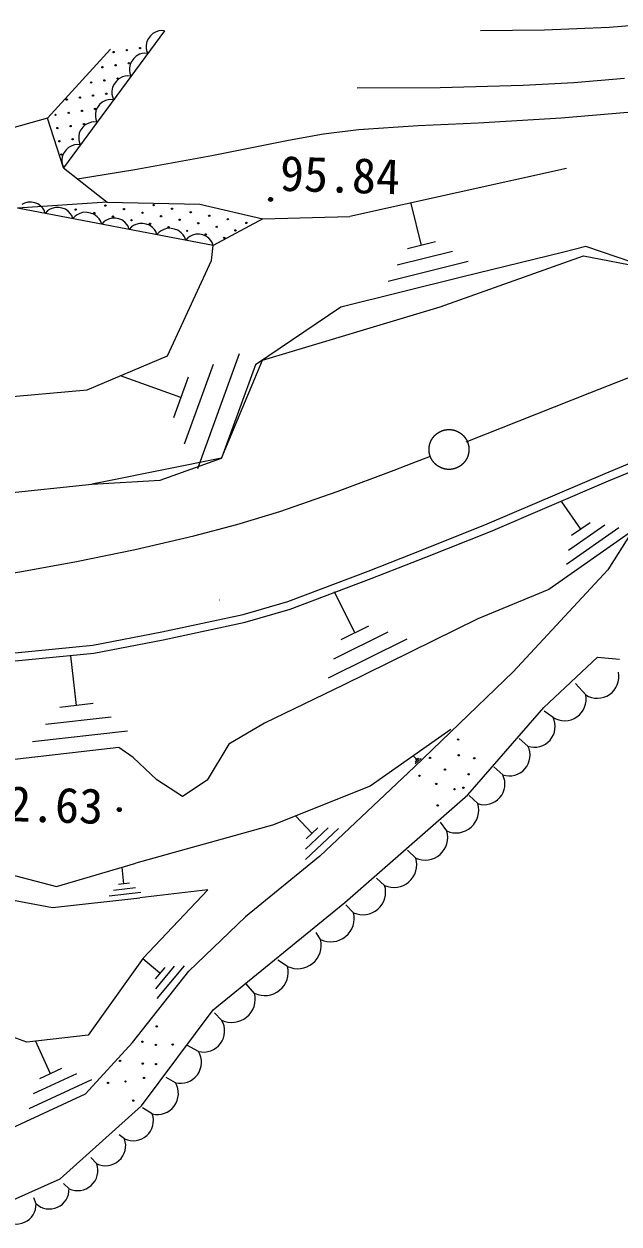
# Model space of a CAD drawing. Units: millimetres, scale not verified. Extents: x 40000 to 680000, y 20000 to 380000.
# Drawn here: x 237090 to 259354, y 232845 to 277725 of the extents above; entities that cross this region are included whole.
import ezdxf
from ezdxf.enums import TextEntityAlignment as Align

# ---------------------------------------------------------------- set-up
doc = ezdxf.new("R2010")
doc.units = ezdxf.units.MM
doc.header["$LTSCALE"] = 1000
doc.linetypes.add('CHAIN', pattern=[18.5, 12, -1.5, 3.5, -1.5])
doc.layers.add('M-BGD', color=7, linetype='Continuous', lineweight=25)
doc.layers.add('M-BMK', color=2, linetype='CHAIN', lineweight=13)
doc.styles.add('ＭＳ ゴシック', font='')
doc.styles.get('ＭＳ ゴシック').set_extended_font_data('MS Gothic')

msp = doc.modelspace()

# ---------------------------------------------------------------- linework, layer by layer
at = {"layer": 'M-BGD'}
for p, q in [((242347, 277467), (238563, 272349)), ((241911, 277372), (241819, 277283)), ((242037, 277435), (241911, 277372)), ((242137, 277466), (242037, 277435)), ((242226, 277479), (242137, 277466)), ((242347, 277467), (242226, 277479)), ((241686, 277068), (241662, 276929)), ((241662, 276929), (241663, 276824)), ((241745, 277182), (241686, 277068)), ((241819, 277283), (241745, 277182)), ((240323, 276790), (237975, 274203)), ((241287, 276527), (241195, 276439)), ((241413, 276591), (241287, 276527)), ((241513, 276621), (241413, 276591)), ((241601, 276634), (241513, 276621)), ((241723, 276623), (241601, 276634)), ((241663, 276824), (241676, 276736)), ((241676, 276736), (241723, 276623)), ((241062, 276223), (241038, 276085)), ((241038, 276085), (241039, 275980)), ((241120, 276337), (241062, 276223)), ((241195, 276439), (241120, 276337)), ((240546, 275585), (240467, 275479)), ((240642, 275679), (240546, 275585)), ((240773, 275745), (240642, 275679)), ((240879, 275777), (240773, 275745)), ((240971, 275791), (240879, 275777)), ((241099, 275778), (240971, 275791)), ((241039, 275980), (241052, 275892)), ((241052, 275892), (241099, 275778)), ((240407, 275360), (240381, 275215)), ((240381, 275215), (240382, 275105)), ((240467, 275479), (240407, 275360)), ((239917, 274710), (239842, 274608)), ((240009, 274799), (239917, 274710)), ((240134, 274862), (240009, 274799)), ((240235, 274892), (240134, 274862)), ((240323, 274906), (240235, 274892)), ((240445, 274894), (240323, 274906)), ((240382, 275105), (240396, 275012)), ((240396, 275012), (240445, 274894)), ((239784, 274495), (239760, 274356)), ((239760, 274356), (239760, 274251)), ((239760, 274251), (239774, 274163)), ((239842, 274608), (239784, 274495)), ((237975, 274203), (236327, 273744)), ((238563, 272349), (237975, 274203)), ((239293, 273865), (239218, 273764)), ((239385, 273954), (239293, 273865)), ((239510, 274018), (239385, 273954)), ((239611, 274048), (239510, 274018)), ((239699, 274061), (239611, 274048)), ((239821, 274050), (239699, 274061)), ((239774, 274163), (239821, 274050)), ((239160, 273650), (239136, 273512)), ((239136, 273512), (239136, 273407)), ((239136, 273407), (239150, 273318)), ((239218, 273764), (239160, 273650)), ((238594, 272920), (238536, 272806)), ((238668, 273021), (238594, 272920)), ((238760, 273110), (238668, 273021)), ((238886, 273174), (238760, 273110)), ((238986, 273204), (238886, 273174)), ((239075, 273217), (238986, 273204)), ((239196, 273205), (239075, 273217)), ((239150, 273318), (239196, 273205)), ((238536, 272806), (238511, 272667)), ((238511, 272667), (238512, 272562)), ((238512, 272562), (238525, 272474)), ((238525, 272474), (238572, 272361)), ((238563, 272349), (240196, 271059)), ((257389, 272320), (249280, 270526)), ((240196, 271059), (236842, 270841)), ((244171, 269444), (236842, 270841)), ((237103, 271027), (237008, 270980)), ((237238, 271065), (237103, 271027)), ((237366, 271062), (237238, 271065)), ((237490, 271038), (237366, 271062)), ((237610, 270994), (237490, 271038)), ((237721, 270909), (237610, 270994)), ((237792, 270831), (237721, 270909)), ((237842, 270757), (237792, 270831)), ((237885, 270642), (237842, 270757)), ((237966, 270734), (237885, 270642)), ((238040, 270784), (237966, 270734)), ((238134, 270830), (238040, 270784)), ((238270, 270868), (238134, 270830)), ((238397, 270865), (238270, 270868)), ((238521, 270842), (238397, 270865)), ((238641, 270798), (238521, 270842)), ((238753, 270712), (238641, 270798)), ((238824, 270634), (238753, 270712)), ((238874, 270561), (238824, 270634)), ((239177, 270642), (239079, 270594)), ((239319, 270682), (239177, 270642)), ((239453, 270679), (239319, 270682)), ((239583, 270655), (239453, 270679)), ((239708, 270608), (239583, 270655)), ((240196, 271059), (243667, 270988)), ((243667, 270988), (246027, 270444)), ((251966, 269446), (251579, 271011)), ((238916, 270446), (238874, 270561)), ((239001, 270542), (238916, 270446)), ((239079, 270594), (239001, 270542)), ((239826, 270519), (239708, 270608)), ((239900, 270438), (239826, 270519)), ((239952, 270360), (239900, 270438)), ((239997, 270240), (239952, 270360)), ((240078, 270331), (239997, 270240)), ((240152, 270381), (240078, 270331)), ((240246, 270427), (240152, 270381)), ((240382, 270466), (240246, 270427)), ((240509, 270463), (240382, 270466)), ((240633, 270439), (240509, 270463)), ((240753, 270395), (240633, 270439)), ((240865, 270309), (240753, 270395)), ((240936, 270232), (240865, 270309)), ((240986, 270158), (240936, 270232)), ((241183, 270185), (241109, 270135)), ((241277, 270231), (241183, 270185)), ((241413, 270269), (241277, 270231)), ((241541, 270266), (241413, 270269)), ((241664, 270243), (241541, 270266)), ((241784, 270198), (241664, 270243)), ((241896, 270113), (241784, 270198)), ((246027, 270444), (244171, 269444)), ((246027, 270444), (249280, 270526)), ((241028, 270043), (240986, 270158)), ((241109, 270135), (241028, 270043)), ((241967, 270035), (241896, 270113)), ((242017, 269962), (241967, 270035)), ((242059, 269847), (242017, 269962)), ((242145, 269942), (242059, 269847)), ((242222, 269995), (242145, 269942)), ((242321, 270043), (242222, 269995)), ((242463, 270083), (242321, 270043)), ((242597, 270080), (242463, 270083)), ((242726, 270056), (242597, 270080)), ((242852, 270009), (242726, 270056)), ((242969, 269920), (242852, 270009)), ((243043, 269838), (242969, 269920)), ((243096, 269761), (243043, 269838)), ((243140, 269641), (243096, 269761)), ((243221, 269732), (243140, 269641)), ((243295, 269782), (243221, 269732)), ((243389, 269828), (243295, 269782)), ((243525, 269867), (243389, 269828)), ((243653, 269864), (243525, 269867)), ((243776, 269840), (243653, 269864)), ((243896, 269796), (243776, 269840)), ((244008, 269710), (243896, 269796)), ((244079, 269633), (244008, 269710)), ((244129, 269559), (244079, 269633)), ((244104, 268883), (244171, 269444)), ((244171, 269444), (244129, 269559)), ((252493, 269576), (251440, 269315)), ((258109, 269408), (257293, 269194)), ((259874, 268801), (258109, 269408)), ((242458, 265312), (244104, 268883)), ((253705, 268838), (250711, 268097)), ((251053, 268717), (253122, 269228)), ((252667, 267150), (258024, 269052)), ((257293, 269194), (253459, 268257)), ((258024, 269052), (261589, 268364)), ((253459, 268257), (248939, 267140)), ((248939, 267140), (245751, 264980)), ((246011, 265149), (252667, 267150)), ((239451, 264044), (242458, 265312)), ((245142, 265395), (243578, 261093)), ((243097, 262027), (244178, 264999)), ((244480, 261484), (246011, 265149)), ((245751, 264980), (244480, 261484)), ((242955, 263755), (240707, 264572)), ((243230, 264511), (242680, 262998)), ((233443, 263515), (239451, 264044)), ((258837, 260914), (263555, 262913)), ((258955, 260638), (263160, 262356)), ((244480, 261484), (240141, 260617)), ((242190, 260659), (244480, 261484)), ((254424, 259026), (258837, 260914)), ((254424, 259026), (258837, 260914)), ((236299, 260165), (239626, 260516)), ((236299, 260165), (239626, 260516)), ((236299, 260165), (239626, 260516)), ((239626, 260516), (242190, 260659)), ((240141, 260617), (239626, 260516)), ((254539, 258749), (258955, 260638)), ((257925, 258833), (257209, 259855)), ((252020, 258067), (254424, 259026)), ((252020, 258067), (254424, 259026)), ((257468, 258051), (258820, 258998)), ((258269, 259074), (257581, 258592)), ((252130, 257788), (254539, 258749)), ((259854, 258765), (256725, 256573)), ((259350, 258879), (257394, 257509)), ((259854, 258765), (258934, 257314)), ((249968, 257266), (252020, 258067)), ((249968, 257266), (252020, 258067)), ((250075, 256986), (252130, 257788)), ((246960, 256129), (249968, 257266)), ((246960, 256129), (249968, 257266)), ((258934, 257314), (255388, 253492)), ((247055, 255844), (250075, 256986)), ((249464, 254951), (248706, 256491)), ((256725, 256573), (254077, 255480)), ((244388, 256183), (244405, 256187)), ((245288, 255646), (246960, 256129)), ((245288, 255646), (246960, 256129)), ((245362, 255355), (247055, 255844)), ((242242, 254989), (245288, 255646)), ((242242, 254989), (245288, 255646)), ((254077, 255480), (249058, 253009)), ((239660, 254496), (242242, 254989)), ((239660, 254496), (242242, 254989)), ((242301, 254695), (245362, 255355)), ((248679, 253986), (250715, 254988)), ((249982, 255206), (248946, 254696)), ((236745, 254203), (239660, 254496)), ((236745, 254203), (239660, 254496)), ((239703, 254199), (242301, 254695)), ((251410, 254714), (248465, 253264)), ((236761, 253903), (239703, 254199)), ((239056, 252238), (238845, 254098)), ((256541, 252158), (258550, 254048)), ((258550, 254048), (259372, 253976)), ((255388, 253492), (251705, 249945)), ((249058, 253009), (246087, 251571)), ((258106, 252636), (257720, 253065)), ((239682, 252310), (238430, 252167)), ((237895, 251536), (240355, 251815)), ((253691, 248896), (256541, 252158)), ((256884, 251794), (256555, 252023)), ((246087, 251571), (244754, 250788)), ((253066, 251337), (250045, 249215)), ((240968, 251278), (237409, 250874)), ((255946, 250718), (255620, 251004)), ((240634, 250665), (236522, 250197)), ((241173, 250294), (240634, 250665)), ((244754, 250788), (243950, 249450)), ((242061, 249453), (241173, 250294)), ((251773, 250226), (251666, 250340)), ((251730, 250121), (251880, 250263)), ((251948, 250258), (251731, 250053)), ((251811, 250262), (251735, 250190)), ((251705, 249945), (248160, 246602)), ((255007, 249643), (254665, 249947)), ((243022, 248832), (242061, 249453)), ((243950, 249450), (243022, 248832)), ((250045, 249215), (246384, 247764)), ((249094, 244864), (253691, 248896)), ((254068, 248567), (253753, 248867)), ((246384, 247764), (241281, 246341)), ((247865, 247458), (247258, 248101)), ((252907, 247547), (252670, 247879)), ((247626, 246864), (248475, 247666)), ((248859, 247637), (247629, 246476)), ((248082, 247663), (247649, 247254)), ((248160, 246602), (245373, 244338)), ((251746, 246527), (251442, 246822)), ((236205, 246021), (238303, 245473)), ((238303, 245473), (241281, 246341)), ((240831, 245566), (240762, 246186)), ((241040, 245589), (240622, 245543)), ((250585, 245508), (250276, 245780)), ((235744, 245133), (238158, 244686)), ((238158, 244686), (241424, 245049)), ((241467, 245244), (240281, 245112)), ((240443, 245333), (241263, 245424)), ((243968, 245348), (241424, 245049)), ((243968, 245348), (241545, 242790)), ((244170, 240855), (249094, 244864)), ((249424, 244488), (249131, 244776)), ((243256, 242295), (245373, 244338)), ((248189, 243483), (248028, 243750)), ((241545, 242790), (239491, 239908)), ((242179, 242228), (241542, 242764)), ((242359, 242442), (241998, 242014)), ((242018, 241646), (242727, 242487)), ((243089, 242501), (242063, 241284)), ((246955, 242478), (246589, 242709)), ((241150, 239634), (243256, 242295)), ((245720, 241472), (245401, 241827)), ((237193, 239646), (234148, 240757)), ((241489, 237261), (244170, 240855)), ((244485, 240467), (244215, 240747)), ((239491, 239908), (237193, 239646)), ((238084, 238466), (237516, 239693)), ((239393, 237709), (241150, 239634)), ((243620, 239299), (243177, 239538)), ((237448, 237721), (239070, 238472)), ((238497, 238658), (237671, 238275)), ((242755, 238130), (242413, 238328)), ((239613, 238243), (237266, 237156)), ((236300, 236276), (239393, 237709)), ((238443, 234538), (241489, 237261)), ((241890, 236962), (241522, 237187)), ((240852, 236030), (240651, 236183)), ((239814, 235098), (239588, 235332)), ((234867, 232936), (238443, 234538)), ((238777, 234165), (238569, 234358)), ((237542, 233603), (237460, 233827))]:
    msp.add_line(p, q, dxfattribs=at)
for points in [[(254169, 277478), (256571, 277513), (258987, 277608), (260521, 277725)], [(249560, 275333), (252663, 275353), (255767, 275433), (257661, 275538), (259556, 275703)], [(260274, 274461), (257186, 274209), (254082, 274017), (251843, 273920), (249612, 273764), (248297, 273599), (246990, 273374), (244119, 272795), (241238, 272275), (240165, 272098), (239090, 271925)]]:
    msp.add_lwpolyline(points, dxfattribs=at)
for centre, radius in [((240444, 276676), 25), ((240938, 276750), 25), ((241432, 276824), 25), ((240023, 276108), 25), ((240518, 276182), 25), ((241012, 276256), 25), ((239603, 275539), 25), ((240097, 275613), 25), ((240592, 275687), 25), ((240171, 275119), 25), ((238688, 274896), 25), ((239182, 274971), 25), ((239677, 275045), 25), ((238268, 274328), 25), ((238762, 274402), 25), ((239257, 274476), 25), ((239751, 274550), 25), ((238341, 273833), 25), ((238836, 273907), 25), ((239331, 273982), 25), ((238416, 273339), 25), ((238910, 273413), 25), ((238490, 272844), 25), ((246316, 271164), 75), ((246316, 271164), 45), ((246316, 271164), 15), ((239028, 270784), 25), ((239723, 270652), 25), ((240136, 270933), 25), ((240831, 270801), 25), ((241525, 270668), 25), ((241939, 270949), 25), ((242633, 270817), 25), ((243328, 270685), 25), ((240417, 270520), 25), ((241112, 270387), 25), ((241806, 270255), 25), ((242220, 270536), 25), ((242914, 270404), 25), ((243609, 270271), 25), ((244023, 270552), 25), ((244717, 270420), 25), ((245412, 270287), 25), ((242501, 270122), 25), ((243196, 269990), 25), ((243890, 269858), 25), ((244304, 270139), 25), ((244585, 269725), 25), ((244998, 270006), 25), ((253336, 250962), 25), ((253336, 250962), 15), ((253336, 250962), 5), ((252286, 250276), 25), ((252286, 250276), 15), ((252286, 250276), 5), ((253357, 250374), 25), ((253357, 250374), 15), ((253357, 250374), 5), ((253938, 250264), 25), ((253938, 250264), 15), ((253938, 250264), 5), ((251889, 249611), 25), ((251889, 249611), 15), ((251889, 249611), 5), ((252842, 249840), 25), ((252842, 249840), 15), ((252842, 249840), 5), ((253728, 249666), 25), ((253728, 249666), 15), ((253728, 249666), 5), ((252516, 249306), 25), ((252516, 249306), 15), ((252516, 249306), 5), ((253199, 249106), 25), ((253199, 249106), 15), ((253199, 249106), 5), ((253531, 249163), 25), ((253531, 249163), 15), ((253531, 249163), 5), ((240656, 248345), 75), ((240656, 248345), 45), ((240656, 248345), 15), ((252569, 248499), 25), ((252569, 248499), 15), ((252569, 248499), 5), ((242058, 240233), 25), ((242058, 240233), 15), ((242058, 240233), 5), ((241522, 239660), 25), ((241522, 239660), 15), ((241522, 239660), 5), ((242023, 239541), 25), ((242023, 239541), 15), ((242023, 239541), 5), ((242653, 239556), 25), ((242653, 239556), 15), ((242653, 239556), 5), ((240683, 238946), 25), ((240683, 238946), 15), ((240683, 238946), 5), ((241532, 238842), 25), ((241532, 238842), 15), ((241532, 238842), 5), ((242031, 238826), 25), ((242031, 238826), 15), ((242031, 238826), 5), ((241581, 238307), 25), ((241581, 238307), 15), ((240237, 238120), 25), ((240237, 238120), 15), ((240237, 238120), 5), ((240888, 238175), 25), ((240888, 238175), 15), ((240888, 238175), 5), ((241581, 238307), 5), ((241179, 237458), 25), ((241179, 237458), 15), ((241179, 237458), 5)]:
    msp.add_circle(centre, radius, dxfattribs=at)
for centre, radius, start, end in [((258542, 253312), 804, 237.186, 11.9462), ((257320, 252470), 804, 237.186, 11.9462), ((256191, 251452), 773, 251.5079, 26.2681), ((255252, 250376), 773, 251.5079, 26.2681), ((254313, 249300), 773, 251.5079, 26.2681), ((253258, 248318), 847, 245.4745, 17.1058), ((252097, 247298), 847, 245.4745, 17.1058), ((250936, 246278), 847, 245.4745, 17.1058), ((249775, 245259), 847, 245.4745, 17.1058), ((248564, 244283), 884, 244.8866, 13.4223), ((247329, 243278), 884, 244.8866, 13.4223), ((246095, 242273), 884, 244.8866, 13.4223), ((244860, 241267), 884, 244.8866, 13.4223), ((243809, 240063), 788, 256.1024, 30.8627), ((242944, 238895), 788, 256.1024, 30.8627), ((242079, 237726), 788, 256.1024, 30.8627), ((241177, 236712), 756, 244.5491, 19.3094), ((240139, 235780), 756, 244.5491, 19.3094), ((239101, 234848), 756, 244.5491, 19.3094), ((238042, 234142), 735, 227.0885, 1.8488), ((236807, 233580), 735, 227.0885, 1.8488)]:
    msp.add_arc(centre, radius, start, end, dxfattribs=at)
at = {"layer": 'M-BMK'}
for points in [[(253633, 262093), (258260, 263935), (262910, 265750)], [(196312, 258802), (198927, 258519), (201548, 258296), (206526, 257979), (211514, 257709), (216083, 257480), (220650, 257190), (224838, 256847), (229035, 256564), (230361, 256554), (231696, 256604), (233259, 256729), (234819, 256913), (236939, 257241), (239052, 257628), (241253, 258073), (243445, 258578), (245056, 259007), (246660, 259497), (248803, 260237), (250939, 261038), (251612, 261297), (252294, 261561)]]:
    msp.add_lwpolyline(points, dxfattribs=at)
msp.add_circle((252992, 261812), 746, dxfattribs=at)

# ---------------------------------------------------------------- texts
at = {"layer": 'M-BGD', "style": 'ＭＳ ゴシック'}
for s, p in [('95.84', (246641, 271092)), ('102.63', (234633, 247573))]:
    msp.add_text(s, height=1320, rotation=358.285, dxfattribs=at).set_placement(p, align=Align.BOTTOM_LEFT)

doc.saveas('drawing.dxf')
